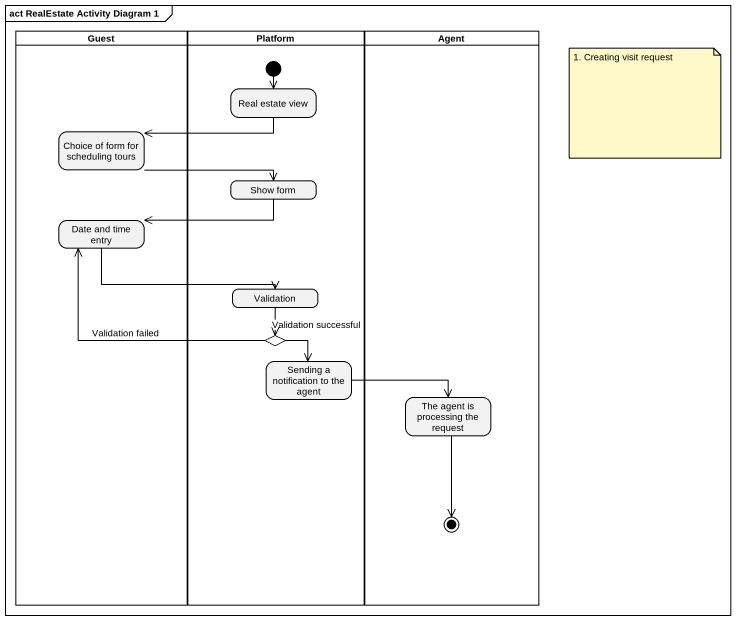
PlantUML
@startuml
mainframe act RealEstate Activity Diagram 1
hide empty description
state Guest <<partition>> {
  state "Choice of form for scheduling tours" as Choice_of_form_for
  state "Date and time entry" as Date_and_time_entry
}
state Platform <<partition>> {
  state "Real estate view" as Real_estate_view
  state "Show form" as Show_form
  state Validation
  state choice1 <<choice>>
  state "Sending a notification to the agent" as Sending_a_notification_to
  [*] --> Real_estate_view
}
state "Agent" as Agent_ <<partition>> {
  state "The agent is processing the request" as The_agent_is_processing_the
  The_agent_is_processing_the --> [*]
}
Real_estate_view -left-> Choice_of_form_for
Choice_of_form_for -right-> Show_form
Show_form -left-> Date_and_time_entry
Date_and_time_entry -right-> Validation
Validation --> choice1
choice1 -up-> Date_and_time_entry : Validation failed
choice1 --> Sending_a_notification_to : Validation successful
Sending_a_notification_to -right-> The_agent_is_processing_the
note as N1
  1. Creating visit request
end note
@enduml
